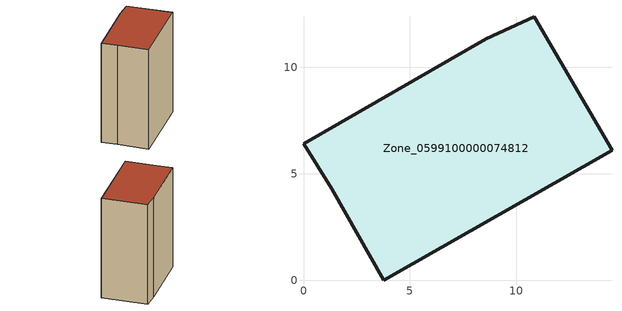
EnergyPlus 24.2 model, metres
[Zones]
Zone_0599100000074812
 floor ground (C_G): 0,6.42 8.59,11.34 10.83,12.39 14.49,6.12 3.77,0 1.32,4.31 z0.17
 wall outside (C_F): 3.77,0 14.49,6.12 10.83,12.39 8.59,11.34 0,6.42 1.32,4.31 3.77,0 z0.17:17.17
 roof outside (C_R): 8.59,11.34 0,6.42 1.32,4.31 3.77,0 14.49,6.12 10.83,12.39 z17.17
[BUILDING]
Pand.0599100000074812: North Axis=0; Terrain=City; Loads Convergence Tolerance Value=0.04; Temperature Convergence Tolerance Value=0.4; Solar Distribution=FullExterior; Maximum Number of Warmup Days=25; Minimum Number of Warmup Days=1
[Site:Location]
Rotterdam.The.Hague.AP_ZH_NLD Design_Conditions: Latitude=51.96; Longitude=4.45; Time Zone=1; Elevation=-4.5
[SITE:GROUNDTEMPERATURE:BUILDINGSURFACE]
18, 18, 18, 18, 18, 18, 18, 18, 18, 18, 18, 18
[MATERIAL] Thermal Absorptance=0.9; Solar Absorptance=0.7; Visible Absorptance=0.7
Name | Roughness | Thickness | Conductivity | Density | Specific Heat
G.TI.1946 | MediumSmooth | 0.15 | 1 | 540 | 1210
F.TI.1946 | Rough | 0.3 | 0.857143 | 1920 | 840
R.TI.1946 | MediumRough | 0.2 | 0.1 | 1500 | 1000
[CONSTRUCTION]
C_G: G.TI.1946
C_F: F.TI.1946
C_R: R.TI.1946
[ZONE]
Zone_0599100000074812: Type=1; Multiplier=1; Ceiling Height=Autocalculate; Volume=Autocalculate; Floor Area=autocalculate; Part of Total Floor Area=Yes
[ZONEINFILTRATION:DESIGNFLOWRATE]
Infil_Zone_0599100000074812: Zone or ZoneList or Space or SpaceList=Zone_0599100000074812; Schedule=AlwaysOn; Design Flow Rate Calculation Method=Flow/Area; Flow Rate per Floor Area=0.003; Constant Term Coefficient=1; Temperature Term Coefficient=0; Velocity Term Coefficient=0; Velocity Squared Term Coefficient=0
[HVACTEMPLATE:ZONE:IDEALLOADSAIRSYSTEM]
Zone_0599100000074812: Maximum Heating Supply Air Temperature=50; Minimum Cooling Supply Air Temperature=13; Maximum Heating Supply Air Humidity Ratio=0.0156; Minimum Cooling Supply Air Humidity Ratio=0.0077; Heating Limit=NoLimit; Cooling Limit=NoLimit; Dehumidification Control Type=ConstantSensibleHeatRatio; Cooling Sensible Heat Ratio=0.7; Dehumidification Setpoint=60; Humidification Control Type=None; Humidification Setpoint=30; Outdoor Air Method=None; Outdoor Air Flow Rate per Person=0.00944; Outdoor Air Flow Rate per Zone Floor Area=0; Outdoor Air Flow Rate per Zone=0; Demand Controlled Ventilation Type=None; Outdoor Air Economizer Type=NoEconomizer; Heat Recovery Type=None; Sensible Heat Recovery Effectiveness=0.7; Latent Heat Recovery Effectiveness=0.65
[ZONECONTROL:THERMOSTAT]
ThermostatControl_Zone_0599100000074812: Zone or ZoneList=Zone_0599100000074812; Control Type Schedule=DualSetpointControlType; Control 1=Thermostat_Zone_0599100000074812; Temperature Difference Between Cutout And Setpoint=0
[THERMOSTATSETPOINT:DUALSETPOINT]
Thermostat_Zone_0599100000074812: Heating Setpoint Temperature Schedule=HeatingSetpoint_Zone_0599100000074812; Cooling Setpoint Temperature Schedule=CoolingSetpoint_Zone_0599100000074812
[SCHEDULE:COMPACT]
HeatingSetpoint_Zone_0599100000074812: Through: 12/31, For: AllDays, Until: 24:00, 21
CoolingSetpoint_Zone_0599100000074812: Through: 12/31, For: AllDays, Until: 24:00, 24
DualSetpointControlType: Through: 12/31, For: AllDays, Until: 24:00, 4
AlwaysOn: Through: 12/31, For: AllDays, Until: 24:00, 1
